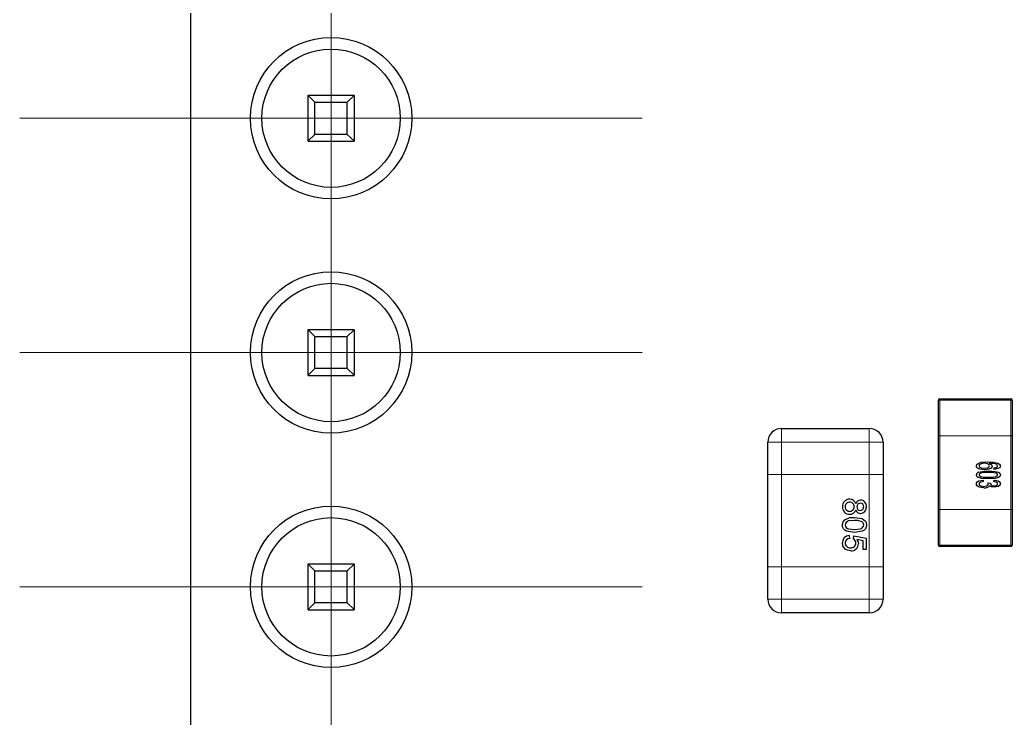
# Model space of a CAD drawing. Header units: millimetres. Extents: x 133.7 to 163.3, y 79.2 to 131.6.
# Drawn here: x 133.69 to 144.46, y 96.36 to 103.93 of the extents above; entities that cross this region are included whole.
import ezdxf

# ---------------------------------------------------------------- set-up
doc = ezdxf.new("R2010")
doc.units = ezdxf.units.MM
doc.linetypes.add('PHANTOM', pattern=[12.7, 6.35, -1.27, 1.27, -1.27, 1.27, -1.27])

# ---------------------------------------------------------------- blocks, each defined once
blk = doc.blocks.new('SW_CENTERMARKSYMBOL_1')
at = {"color": 0, "linetype": 'Continuous', "lineweight": 18}
for p, q in [((0, 2.5), (0, 3.375)), ((0, 0), (0, 2.5)), ((-2.5, 0), (-3.375, 0)), ((0, 0), (-2.5, 0)), ((0, 0), (0, -2.5)), ((0, 0), (2.5, 0)), ((2.5, 0), (3.375, 0)), ((0, -2.5), (0, -3.375))]:
    blk.add_line(p, q, dxfattribs=at)
blk = doc.blocks.new('SW_CENTERMARKSYMBOL_20')
at = {"color": 0, "linetype": 'Continuous', "lineweight": 18}
for p, q in [((0, 2.5), (0, 3.375)), ((0, 0), (0, 2.5)), ((-2.5, 0), (-3.375, 0)), ((0, 0), (-2.5, 0)), ((0, 0), (0, -2.5)), ((0, 0), (2.5, 0)), ((2.5, 0), (3.375, 0)), ((0, -2.5), (0, -3.375))]:
    blk.add_line(p, q, dxfattribs=at)
blk = doc.blocks.new('SW_CENTERMARKSYMBOL_22')
at = {"color": 0, "linetype": 'Continuous', "lineweight": 18}
for p, q in [((0, 2.5), (0, 3.375)), ((0, 0), (0, 2.5)), ((-2.5, 0), (-3.375, 0)), ((0, 0), (-2.5, 0)), ((0, 0), (0, -2.5)), ((0, 0), (2.5, 0)), ((2.5, 0), (3.375, 0)), ((0, -2.5), (0, -3.375))]:
    blk.add_line(p, q, dxfattribs=at)
blk = doc.blocks.new('SW_CENTERMARKSYMBOL_24')
at = {"color": 0, "linetype": 'Continuous', "lineweight": 18}
for p, q in [((0, 2.5), (0, 3.375)), ((0, 0), (0, 2.5)), ((-2.5, 0), (-3.375, 0)), ((0, 0), (-2.5, 0)), ((0, 0), (0, -2.5)), ((0, 0), (2.5, 0)), ((2.5, 0), (3.375, 0)), ((0, -2.5), (0, -3.375))]:
    blk.add_line(p, q, dxfattribs=at)
blk = doc.blocks.new('SW_CENTERMARKSYMBOL_26')
at = {"color": 0, "linetype": 'Continuous', "lineweight": 18}
for p, q in [((0, 2.5), (0, 3.375)), ((0, 0), (0, 2.5)), ((-2.5, 0), (-3.375, 0)), ((0, 0), (-2.5, 0)), ((0, 0), (0, -2.5)), ((0, 0), (2.5, 0)), ((2.5, 0), (3.375, 0)), ((0, -2.5), (0, -3.375))]:
    blk.add_line(p, q, dxfattribs=at)

msp = doc.modelspace()

# ---------------------------------------------------------------- linework, layer by layer
at = {"color": 7, "linetype": 'Continuous', "lineweight": 25}
for p, q in [((135.546, 128.657), (135.546, 82.143)), ((136.82, 103.107), (136.82, 103.11)), ((136.82, 103.11), (137.32, 103.11)), ((136.82, 103.107), (136.895, 103.035)), ((136.82, 102.613), (136.82, 103.107)), ((137.245, 103.035), (137.32, 103.107)), ((137.32, 103.107), (137.32, 103.11)), ((137.32, 103.107), (137.32, 102.613)), ((136.895, 103.035), (137.245, 103.035)), ((136.895, 102.685), (136.895, 103.035)), ((137.245, 102.685), (137.245, 103.035)), ((136.82, 102.613), (136.895, 102.685)), ((137.245, 102.685), (136.895, 102.685)), ((137.32, 102.613), (137.245, 102.685)), ((136.82, 102.61), (136.82, 102.613)), ((136.82, 102.61), (137.32, 102.61)), ((137.32, 102.61), (137.32, 102.613)), ((136.82, 100.567), (136.82, 100.57)), ((136.82, 100.57), (137.32, 100.57)), ((136.82, 100.567), (136.895, 100.495)), ((136.82, 100.073), (136.82, 100.567)), ((137.245, 100.495), (137.32, 100.567)), ((137.32, 100.567), (137.32, 100.57)), ((137.32, 100.567), (137.32, 100.073)), ((136.895, 100.495), (137.245, 100.495)), ((136.895, 100.145), (136.895, 100.495)), ((137.245, 100.145), (137.245, 100.495)), ((136.82, 100.073), (136.895, 100.145)), ((137.245, 100.145), (136.895, 100.145)), ((137.32, 100.073), (137.245, 100.145)), ((136.82, 100.07), (136.82, 100.073)), ((136.82, 100.07), (137.32, 100.07)), ((137.32, 100.07), (137.32, 100.073)), ((143.656, 99.417), (143.656, 99.802)), ((143.671, 99.817), (144.441, 99.817)), ((144.456, 99.802), (144.456, 99.417)), ((141.956, 99.497), (142.906, 99.497)), ((141.806, 98.997), (141.806, 99.347)), ((143.056, 99.347), (143.056, 98.997)), ((143.656, 98.617), (143.656, 99.417)), ((144.456, 99.417), (144.456, 98.617)), ((144.262, 99.053), (144.259, 99.07)), ((141.806, 97.997), (141.806, 98.997)), ((143.056, 98.997), (143.056, 97.997)), ((144.14, 98.938), (144.143, 98.921)), ((144.193, 98.906), (144.222, 98.904)), ((144.259, 98.921), (144.262, 98.938)), ((143.656, 98.232), (143.656, 98.617)), ((144.456, 98.617), (144.456, 98.232)), ((142.688, 98.335), (142.691, 98.302)), ((142.737, 98.299), (142.74, 98.332)), ((142.74, 98.332), (142.872, 98.306)), ((142.839, 98.279), (142.773, 98.292)), ((142.839, 98.184), (142.839, 98.279)), ((142.872, 98.306), (142.872, 98.184)), ((142.872, 98.184), (142.839, 98.184)), ((144.441, 98.217), (143.671, 98.217)), ((136.82, 98.027), (136.82, 98.03)), ((136.82, 98.03), (137.32, 98.03)), ((136.82, 98.027), (136.895, 97.955)), ((136.82, 97.533), (136.82, 98.027)), ((136.895, 97.955), (137.245, 97.955)), ((136.895, 97.605), (136.895, 97.955)), ((137.245, 97.955), (137.32, 98.027)), ((137.245, 97.605), (137.245, 97.955)), ((137.32, 98.027), (137.32, 98.03)), ((137.32, 98.027), (137.32, 97.533)), ((141.806, 97.647), (141.806, 97.997)), ((143.056, 97.997), (143.056, 97.647)), ((136.82, 97.533), (136.895, 97.605)), ((137.245, 97.605), (136.895, 97.605)), ((137.32, 97.533), (137.245, 97.605)), ((136.82, 97.53), (136.82, 97.533)), ((136.82, 97.53), (137.32, 97.53)), ((137.32, 97.53), (137.32, 97.533)), ((142.906, 97.497), (141.956, 97.497))]:
    msp.add_line(p, q, dxfattribs=at)
at = {"color": 8, "linetype": 'PHANTOM', "lineweight": 18}
for p, q in [((143.656, 99.802), (143.671, 99.802)), ((143.671, 99.817), (143.671, 99.802)), ((143.671, 99.802), (143.671, 99.417)), ((144.441, 99.802), (143.671, 99.802)), ((144.441, 99.817), (144.441, 99.802)), ((144.441, 99.802), (144.456, 99.802)), ((144.441, 99.417), (144.441, 99.802)), ((141.956, 99.497), (141.956, 99.347)), ((142.906, 99.497), (142.906, 99.347)), ((141.806, 99.347), (141.956, 99.347)), ((142.906, 99.347), (141.956, 99.347)), ((141.956, 99.347), (141.956, 98.997)), ((142.906, 99.347), (143.056, 99.347)), ((142.906, 98.997), (142.906, 99.347)), ((143.656, 99.417), (143.671, 99.417)), ((143.671, 99.417), (143.671, 98.617)), ((143.671, 99.417), (144.441, 99.417)), ((144.441, 98.617), (144.441, 99.417)), ((144.441, 99.417), (144.456, 99.417)), ((141.806, 98.997), (141.956, 98.997)), ((141.956, 98.997), (141.956, 97.997)), ((141.956, 98.997), (142.906, 98.997)), ((142.906, 97.997), (142.906, 98.997)), ((142.906, 98.997), (143.056, 98.997)), ((143.671, 98.617), (143.656, 98.617)), ((144.441, 98.617), (143.671, 98.617)), ((143.671, 98.617), (143.671, 98.232)), ((144.441, 98.232), (144.441, 98.617)), ((144.456, 98.617), (144.441, 98.617)), ((143.656, 98.232), (143.671, 98.232)), ((143.671, 98.232), (143.671, 98.217)), ((143.671, 98.232), (144.441, 98.232)), ((144.441, 98.232), (144.456, 98.232)), ((144.441, 98.232), (144.441, 98.217)), ((141.956, 97.997), (141.806, 97.997)), ((142.906, 97.997), (141.956, 97.997)), ((141.956, 97.997), (141.956, 97.647)), ((143.056, 97.997), (142.906, 97.997)), ((142.906, 97.647), (142.906, 97.997)), ((141.806, 97.647), (141.956, 97.647)), ((141.956, 97.647), (141.956, 97.497)), ((141.956, 97.647), (142.906, 97.647)), ((142.906, 97.647), (143.056, 97.647)), ((142.906, 97.647), (142.906, 97.497))]:
    msp.add_line(p, q, dxfattribs=at)
at = {"color": 7, "linetype": 'Continuous', "lineweight": 25, "flags": 128}
for points in [[(144.068, 99.09), (144.074, 99.107), (144.087, 99.118), (144.12, 99.13), (144.191, 99.135)], [(144.156, 99.119), (144.121, 99.114), (144.105, 99.107), (144.099, 99.1), (144.097, 99.092)], [(144.209, 99.092), (144.207, 99.1), (144.202, 99.106), (144.188, 99.114), (144.156, 99.119)], [(144.191, 99.135), (144.252, 99.132), (144.299, 99.122)], [(144.205, 99.119), (144.229, 99.106), (144.236, 99.098), (144.239, 99.088)], [(144.299, 99.122), (144.32, 99.108), (144.326, 99.099), (144.328, 99.089)], [(144.156, 99.05), (144.104, 99.057), (144.08, 99.068), (144.071, 99.078), (144.068, 99.09)], [(144.092, 99.024), (144.151, 99.035), (144.198, 99.037)], [(144.097, 99.092), (144.099, 99.083), (144.105, 99.077), (144.121, 99.07), (144.155, 99.066)], [(144.198, 99.02), (144.143, 99.018), (144.116, 99.012), (144.104, 99.006), (144.099, 99), (144.097, 98.994)], [(144.155, 99.066), (144.188, 99.07), (144.202, 99.078), (144.208, 99.084), (144.209, 99.092)], [(144.239, 99.088), (144.235, 99.076), (144.227, 99.067), (144.204, 99.056), (144.156, 99.05)], [(144.198, 99.037), (144.271, 99.032), (144.307, 99.022), (144.322, 99.011), (144.326, 99.003), (144.328, 98.994)], [(144.281, 99.013), (144.234, 99.019), (144.198, 99.02)], [(144.259, 99.07), (144.274, 99.072), (144.285, 99.075)], [(144.328, 99.089), (144.326, 99.08), (144.32, 99.071), (144.302, 99.061), (144.262, 99.053)], [(144.285, 99.075), (144.295, 99.082), (144.297, 99.086), (144.298, 99.091)], [(144.298, 99.091), (144.295, 99.099), (144.291, 99.105)], [(144.198, 98.951), (144.124, 98.956), (144.089, 98.966), (144.074, 98.977), (144.069, 98.985), (144.068, 98.994)], [(144.068, 98.896), (144.07, 98.907), (144.077, 98.917), (144.096, 98.929), (144.14, 98.938)], [(144.148, 98.852), (144.099, 98.861), (144.078, 98.874), (144.07, 98.884), (144.068, 98.896)], [(144.097, 98.994), (144.099, 98.987), (144.104, 98.982), (144.116, 98.975), (144.143, 98.97), (144.198, 98.967)], [(144.143, 98.921), (144.115, 98.916), (144.103, 98.909), (144.099, 98.903), (144.097, 98.896)], [(144.097, 98.896), (144.099, 98.888), (144.103, 98.881), (144.117, 98.874), (144.149, 98.869)], [(144.149, 98.869), (144.178, 98.874), (144.19, 98.881), (144.195, 98.887), (144.196, 98.894)], [(144.196, 98.894), (144.195, 98.901), (144.193, 98.906)], [(144.198, 98.967), (144.253, 98.97), (144.28, 98.975), (144.292, 98.982), (144.297, 98.987), (144.298, 98.994)], [(144.328, 98.994), (144.326, 98.985), (144.322, 98.977), (144.307, 98.966), (144.271, 98.956), (144.198, 98.951)], [(144.222, 98.904), (144.222, 98.903), (144.222, 98.901)], [(144.222, 98.901), (144.223, 98.895), (144.226, 98.889), (144.236, 98.88), (144.261, 98.875)], [(144.298, 98.897), (144.297, 98.903), (144.294, 98.909), (144.283, 98.916), (144.259, 98.921)], [(144.261, 98.875), (144.284, 98.88), (144.294, 98.886), (144.297, 98.891), (144.298, 98.897)], [(144.262, 98.938), (144.303, 98.928), (144.32, 98.917), (144.326, 98.908), (144.328, 98.898)], [(144.328, 98.898), (144.326, 98.888), (144.32, 98.879), (144.303, 98.867), (144.263, 98.859)], [(144.263, 98.859), (144.232, 98.864), (144.212, 98.876)], [(142.615, 98.451), (142.623, 98.486), (142.64, 98.508)], [(142.64, 98.508), (142.697, 98.53), (142.745, 98.533)], [(142.745, 98.5), (142.683, 98.494), (142.669, 98.489), (142.656, 98.479), (142.648, 98.466), (142.645, 98.451)], [(142.745, 98.533), (142.831, 98.519), (142.849, 98.508), (142.864, 98.492), (142.873, 98.472), (142.875, 98.451)], [(142.828, 98.485), (142.783, 98.498), (142.745, 98.5)], [(142.745, 98.368), (142.66, 98.382), (142.641, 98.393), (142.626, 98.409), (142.618, 98.429), (142.615, 98.451)], [(142.645, 98.451), (142.648, 98.435), (142.656, 98.422), (142.669, 98.413), (142.683, 98.407), (142.745, 98.401)], [(142.875, 98.451), (142.873, 98.429), (142.864, 98.409), (142.85, 98.393), (142.831, 98.382), (142.745, 98.368)], [(142.745, 98.401), (142.808, 98.407), (142.822, 98.413), (142.834, 98.423), (142.843, 98.436), (142.846, 98.451)], [(142.646, 98.19), (142.621, 98.223), (142.615, 98.256)], [(142.773, 98.292), (142.786, 98.268), (142.79, 98.246)], [(142.707, 98.171), (142.671, 98.177), (142.646, 98.19)]]:
    msp.add_lwpolyline(points, dxfattribs=at)
at = {"color": 7, "linetype": 'Continuous', "lineweight": 25}
for centre, radius in [((137.07, 102.86), 0.875), ((137.07, 102.86), 0.75), ((137.07, 100.32), 0.875), ((137.07, 100.32), 0.75), ((137.07, 97.78), 0.875), ((137.07, 97.78), 0.75)]:
    msp.add_circle(centre, radius, dxfattribs=at)
for centre, radius, start, end in [((143.671, 99.802), 0.015, 90, 180), ((144.441, 99.802), 0.015, 0, 90), ((141.956, 99.347), 0.15, 90, 180), ((142.906, 99.347), 0.15, 0, 90), ((144.216, 98.915), 0.204, 68.4696, 92.9414), ((144.101, 98.991), 0.0335, 104.9213, 175.7401), ((144.276, 98.99), 0.0228, 9.2371, 77.5084), ((144.159, 98.919), 0.0677, 260.8018, 320.911), ((142.693, 98.653), 0.0777, 88.9581, 183.4548), ((142.692, 98.65), 0.0474, 86.9476, 182.7563), ((142.698, 98.667), 0.0632, 13.0932, 93.3407), ((142.697, 98.651), 0.0466, 357.3431, 92.8986), ((142.81, 98.668), 0.0522, 89.1956, 165.2594), ((142.809, 98.651), 0.0363, 88.3528, 185.6287), ((142.81, 98.652), 0.036, 354.3304, 89.2139), ((142.809, 98.654), 0.0665, 355.2268, 88.7024), ((142.693, 98.644), 0.0777, 176.5669, 270.3825), ((142.691, 98.645), 0.0466, 176.7443, 272.9549), ((142.696, 98.632), 0.0659, 267.6726, 344.2335), ((142.696, 98.646), 0.0477, 267.2448, 2.991), ((142.809, 98.627), 0.0515, 195.1209, 270.7098), ((142.809, 98.644), 0.0356, 174.1037, 270.3838), ((142.809, 98.645), 0.0366, 269.4873, 4.5264), ((142.808, 98.643), 0.0671, 271.1076, 4.8912), ((142.805, 98.452), 0.0409, 359.2644, 55.238), ((142.691, 98.259), 0.0762, 92.7799, 182.7537), ((142.692, 98.256), 0.0467, 90.7158, 180.4864), ((142.698, 98.257), 0.0534, 181.4081, 276.8796), ((142.711, 98.253), 0.0493, 262.7821, 3.0328), ((142.711, 98.257), 0.0495, 357.6071, 57.755), ((142.712, 98.248), 0.0778, 266.0299, 358.3585), ((143.671, 98.232), 0.015, 180, 270), ((144.441, 98.232), 0.015, 270, 0), ((141.956, 97.647), 0.15, 180, 270), ((142.906, 97.647), 0.15, 270, 0)]:
    msp.add_arc(centre, radius, start, end, dxfattribs=at)

# ---------------------------------------------------------------- block references
at = {"color": 7, "linetype": 'Continuous', "lineweight": 18}
for name, p in [('SW_CENTERMARKSYMBOL_1', (137.07, 105.4)), ('SW_CENTERMARKSYMBOL_20', (137.07, 102.86)), ('SW_CENTERMARKSYMBOL_22', (137.07, 100.32)), ('SW_CENTERMARKSYMBOL_24', (137.07, 97.78)), ('SW_CENTERMARKSYMBOL_26', (137.07, 95.24))]:
    msp.add_blockref(name, p, dxfattribs=at)

doc.saveas('drawing.dxf')
